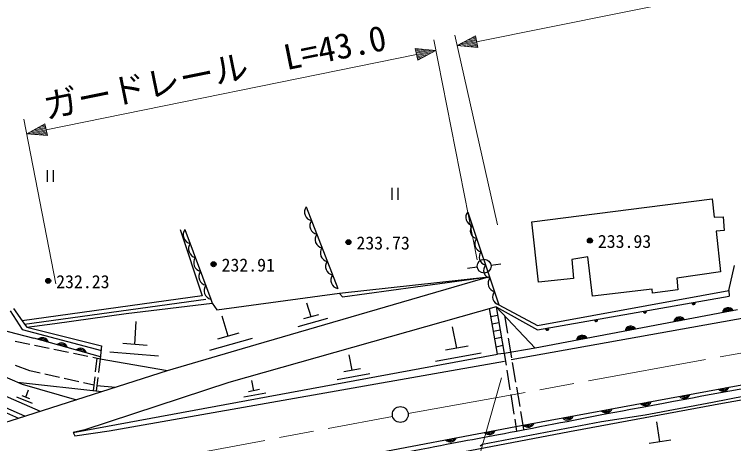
# Model space of a CAD drawing. Units: millimetres, scale not verified. Extents: x 40000 to 680000, y 20000 to 380000.
# Drawn here: x 228150 to 300746, y 291838 to 335153 of the extents above; entities that cross this region are included whole.
import ezdxf
from ezdxf.enums import TextEntityAlignment as Align

# ---------------------------------------------------------------- set-up
doc = ezdxf.new("R2010")
doc.units = ezdxf.units.MM
doc.header["$LTSCALE"] = 1000
doc.header["$PDMODE"] = 32
doc.header["$PDSIZE"] = 500
doc.linetypes.add('CHAIN', pattern=[18.5, 12, -1.5, 3.5, -1.5])
for name, color, linetype, lineweight in [('M-BGD', 7, 'Continuous', 25), ('M-BMK', 2, 'CHAIN', 13), ('M-BMK-SRVR', 3, 'Continuous', 25), ('M-STR-HTXT', 7, 'Continuous', 13)]:
    doc.layers.add(name, color=color, linetype=linetype, lineweight=lineweight)
doc.styles.add('ＭＳ ゴシック', font='')
doc.styles.get('ＭＳ ゴシック').set_extended_font_data('MS Gothic')

msp = doc.modelspace()

# ---------------------------------------------------------------- linework, layer by layer
at = {"layer": 'M-BGD'}
for p, q in [((231454, 319448), (231454, 318248)), ((232054, 319448), (232054, 318248)), ((266238, 317649), (266238, 316449)), ((266838, 317649), (266838, 316449)), ((280383, 314236), (298573, 316538)), ((298573, 316538), (298791, 314682)), ((257608, 315721), (260790, 307478)), ((273912, 315200), (277062, 305860)), ((298791, 314682), (299701, 314719)), ((299701, 314719), (299798, 313348)), ((281064, 308116), (280383, 314236)), ((244894, 313431), (247114, 306737)), ((245363, 313432), (247989, 306410)), ((299798, 313348), (298973, 313263)), ((298973, 313263), (299438, 309171)), ((276253, 309850), (277243, 309991)), ((286032, 310675), (284407, 310408)), ((284407, 310408), (284601, 308508)), ((286509, 306729), (286032, 310675)), ((274867, 309652), (273877, 309510)), ((300255, 307301), (300847, 309816)), ((260957, 307022), (275995, 308665)), ((261260, 306646), (275995, 308665)), ((299438, 309171), (295022, 308540)), ((295022, 308540), (295119, 307360)), ((284601, 308508), (281064, 308116)), ((280943, 303762), (300255, 307301)), ((292516, 307433), (286509, 306729)), ((292572, 307036), (292516, 307433)), ((295119, 307360), (292572, 307036)), ((300255, 307301), (300281, 306705)), ((203517, 307061), (230756, 295108)), ((247114, 306737), (228948, 304245)), ((229177, 303883), (247465, 306423)), ((247989, 306410), (248110, 306011)), ((248580, 305344), (260957, 307022)), ((260980, 306984), (261260, 306646)), ((280941, 303315), (300281, 306705)), ((239421, 304984), (248110, 306011)), ((248110, 306011), (248580, 305344)), ((276771, 305655), (249795, 298004)), ((258093, 304638), (257676, 306022)), ((276771, 305655), (277582, 300947)), ((276771, 305655), (280941, 303315)), ((276771, 305655), (280723, 301467)), ((277062, 305860), (280943, 303762)), ((227712, 305232), (228949, 303340)), ((228077, 305475), (228948, 304245)), ((276914, 300855), (276105, 305466)), ((301139, 305335), (280723, 301467)), ((213457, 304468), (228924, 297846)), ((228948, 304245), (229177, 303883)), ((249742, 302688), (249139, 304687)), ((259752, 304463), (256772, 303621)), ((258838, 304849), (257348, 304428)), ((276245, 304665), (276916, 304805)), ((277605, 304771), (277908, 302973)), ((278283, 300327), (301990, 304560)), ((229177, 303883), (229391, 303605)), ((229391, 303605), (236957, 301709)), ((240313, 301851), (240450, 304156)), ((272802, 301473), (272363, 303613)), ((276376, 303920), (277047, 304060)), ((226570, 303399), (230118, 302476)), ((228949, 303340), (236952, 301231)), ((250818, 302992), (248666, 302384)), ((276507, 303175), (277178, 303314)), ((229211, 294616), (210908, 302472)), ((228228, 302192), (229696, 301885)), ((236840, 300611), (230118, 302476)), ((252138, 302435), (247832, 301219)), ((276638, 302430), (277308, 302569)), ((277991, 302480), (278324, 300508)), ((211828, 301668), (228573, 294413)), ((230185, 301783), (231654, 301476)), ((232143, 301374), (233611, 301068)), ((236957, 301709), (236817, 300398)), ((241546, 301755), (239080, 301946)), ((273952, 301687), (271651, 301258)), ((276780, 301621), (277450, 301760)), ((280723, 301467), (277582, 300947)), ((234087, 292961), (276914, 300855)), ((234101, 300965), (235569, 300659)), ((236059, 300556), (236817, 300398)), ((242703, 300673), (237770, 301054)), ((262244, 299246), (261929, 300784)), ((275274, 300981), (270672, 300123)), ((277582, 300947), (276914, 300855)), ((277582, 300947), (277776, 299741)), ((236482, 300468), (236318, 299073)), ((236817, 300398), (236647, 299020)), ((236817, 300398), (243608, 299201)), ((278407, 300015), (278740, 298043)), ((229704, 299171), (228252, 299724)), ((228573, 294413), (243608, 299201)), ((230736, 298943), (229704, 299171)), ((263070, 299400), (261417, 299092)), ((277855, 299247), (278172, 297273)), ((232689, 298510), (231224, 298834)), ((234641, 298077), (233177, 298402)), ((236260, 298576), (236097, 297181)), ((236585, 298524), (236415, 297146)), ((264020, 298893), (260714, 298277)), ((299619, 295924), (315537, 298803)), ((228481, 298036), (236961, 297084)), ((228924, 297846), (234406, 296270)), ((236162, 297740), (235130, 297969)), ((249795, 298004), (235273, 293215)), ((236485, 297710), (238351, 297527)), ((252326, 297181), (252116, 298210)), ((229317, 296522), (229588, 297263)), ((253515, 296945), (251303, 296533)), ((252879, 297284), (251773, 297078)), ((278823, 297550), (279156, 295578)), ((229983, 295902), (228407, 296512)), ((229711, 296370), (228923, 296675)), ((278252, 296779), (278569, 294804)), ((284549, 293130), (299619, 295924)), ((279239, 295085), (279542, 293287)), ((225367, 293384), (228573, 294413)), ((278648, 294311), (278842, 293104)), ((293302, 292016), (292998, 294052)), ((231555, 283104), (284731, 293164)), ((294394, 292172), (292210, 291860))]:
    msp.add_line(p, q, dxfattribs=at)
for points in [[(243608, 299201), (252545, 301851), (275995, 308665)], [(229391, 303605), (232225, 303968), (239421, 304984)], [(230957, 284478), (246137, 287390), (278770, 293556), (312337, 299758), (326009, 302052), (336867, 303456), (348236, 304298), (357554, 304657), (370478, 304493), (381089, 303876), (396634, 302022), (409372, 299697), (426128, 295701)], [(235273, 293215), (234087, 292961), (234257, 292622), (237728, 293130), (277606, 300158)], [(275151, 291606), (275405, 291776), (287427, 294062), (291830, 294739), (298603, 296009), (310287, 298295), (315537, 299226)]]:
    msp.add_lwpolyline(points, dxfattribs=at)
for centre, radius in [((261868, 312168), 250), ((261868, 312168), 200), ((261868, 312168), 150), ((261868, 312168), 100), ((261868, 312168), 50), ((261868, 312168), 20), ((286237, 312326), 250), ((286237, 312326), 200), ((286237, 312326), 150), ((286237, 312326), 100), ((286237, 312326), 50), ((286237, 312326), 20), ((248257, 309939), 250), ((248257, 309939), 200), ((248257, 309939), 150), ((248257, 309939), 100), ((248257, 309939), 50), ((275560, 309751), 700), ((248257, 309939), 20), ((231564, 308262), 250), ((231564, 308262), 200), ((231564, 308262), 150), ((231564, 308262), 100), ((231564, 308262), 50), ((231564, 308262), 20)]:
    msp.add_circle(centre, radius, dxfattribs=at)
for centre, radius, start, end in [((258319, 315206), 878, 144.07894, 258.12736), ((274534, 314667), 820, 139.43772, 257.84513), ((258849, 313832), 878, 144.07894, 258.12736), ((274984, 313332), 820, 139.43772, 257.84513), ((246097, 312906), 903, 144.33868, 256.66493), ((259379, 312458), 878, 144.07894, 258.12736), ((275434, 311998), 820, 139.43772, 257.84513), ((246622, 311502), 903, 144.33868, 256.66493), ((259910, 311085), 878, 144.07894, 258.12736), ((275885, 310664), 820, 139.43772, 257.84513), ((247147, 310097), 903, 144.33868, 256.66493), ((260440, 309711), 878, 144.07894, 258.12736), ((276335, 309330), 820, 139.43772, 257.84513), ((247672, 308693), 903, 144.33868, 256.66493), ((260970, 308337), 878, 144.07894, 258.12736), ((248197, 307288), 903, 144.33868, 256.66493), ((276785, 307995), 820, 139.43772, 257.84513), ((277235, 306661), 820, 139.43772, 257.84513), ((296709, 306034), 156, 173.68311, 26.20352), ((296709, 306034), 125, 169.456, 30.43063), ((296709, 306034), 100, 163.99883, 35.88779), ((296709, 306034), 100, 163.99883, 35.88779), ((296709, 306034), 100, 163.99883, 35.88779), ((296709, 306034), 100, 163.99883, 35.88779), ((291784, 305171), 156, 173.68311, 26.20352), ((291784, 305171), 125, 169.456, 30.43063), ((291784, 305171), 100, 163.99883, 35.88779), ((291784, 305171), 100, 163.99883, 35.88779), ((291784, 305171), 100, 163.99883, 35.88779), ((291784, 305171), 100, 163.99883, 35.88779), ((300189, 304974), 578, 28.67468, 172.78417), ((300189, 304974), 462, 33.38156, 168.0773), ((300189, 304974), 347, 41.62757, 159.83128), ((300189, 304974), 231, 61.10759, 140.35126), ((286859, 304307), 156, 173.68311, 26.20352), ((286859, 304307), 125, 169.456, 30.43063), ((286859, 304307), 100, 163.99883, 35.88779), ((286859, 304307), 100, 163.99883, 35.88779), ((286859, 304307), 100, 163.99883, 35.88779), ((286859, 304307), 100, 163.99883, 35.88779), ((295277, 304043), 578, 28.67468, 172.78417), ((295277, 304043), 462, 33.38156, 168.0773), ((295277, 304043), 347, 41.62757, 159.83128), ((295277, 304043), 231, 61.10759, 140.35126), ((281934, 303444), 156, 173.68311, 26.20352), ((281934, 303444), 125, 169.456, 30.43063), ((281934, 303444), 100, 163.99883, 35.88779), ((281934, 303444), 100, 163.99883, 35.88779), ((281934, 303444), 100, 163.99883, 35.88779), ((281934, 303444), 100, 163.99883, 35.88779), ((290364, 303112), 578, 28.67468, 172.78417), ((290364, 303112), 462, 33.38156, 168.0773), ((290364, 303112), 347, 41.62757, 159.83128), ((285452, 302181), 578, 28.67468, 172.78417), ((290364, 303112), 231, 61.10759, 140.35126), ((230964, 301874), 654, 17.27562, 131.71746), ((230964, 301874), 523, 27.08686, 121.90622), ((230964, 301874), 392, 48.96331, 100.02977), ((285452, 302181), 462, 33.38156, 168.0773), ((285452, 302181), 347, 41.62757, 159.83128), ((285452, 302181), 231, 61.10759, 140.35126), ((232891, 301339), 654, 17.27562, 131.71746), ((232891, 301339), 523, 27.08686, 121.90622), ((232891, 301339), 392, 48.96331, 100.02977), ((234818, 300805), 654, 17.27562, 131.71746), ((234818, 300805), 523, 27.08686, 121.90622), ((234818, 300805), 392, 48.96331, 100.02977), ((299683, 297780), 654, 223.24623, 337.68807), ((299683, 297780), 523, 233.05747, 327.87683), ((299683, 297780), 392, 254.93392, 306.00038), ((295750, 297053), 654, 223.24623, 337.68807), ((295750, 297053), 523, 233.05747, 327.87683), ((295750, 297053), 392, 254.93392, 306.00038), ((291816, 296327), 654, 223.24623, 337.68807), ((291816, 296327), 523, 233.05747, 327.87683), ((291816, 296327), 392, 254.93392, 306.00038), ((287883, 295600), 654, 223.24623, 337.68807), ((287883, 295600), 523, 233.05747, 327.87683), ((287883, 295600), 392, 254.93392, 306.00038), ((283950, 294873), 654, 223.24623, 337.68807), ((283950, 294873), 523, 233.05747, 327.87683), ((283950, 294873), 392, 254.93392, 306.00038), ((280016, 294147), 654, 223.24623, 337.68807), ((280016, 294147), 523, 233.05747, 327.87683), ((280016, 294147), 392, 254.93392, 306.00038), ((276083, 293409), 654, 223.47849, 337.92033), ((276083, 293409), 523, 233.28973, 328.10909), ((276083, 293409), 392, 255.16618, 306.23264), ((272153, 292666), 654, 223.47849, 337.92033), ((272153, 292666), 523, 233.28973, 328.10909), ((272153, 292666), 392, 255.16618, 306.23264)]:
    msp.add_arc(centre, radius, start, end, dxfattribs=at)
msp.add_open_spline([(231126, 284178), (234763, 284822), (235684, 284988), (238602, 285524), (242232, 286191), (244258, 286607), (247887, 287278), (252481, 288129), (255066, 288547), (259658, 289413), (263679, 290172), (265920, 290654), (269938, 291427), (273414, 292095), (275365, 292444), (278842, 293104), (283337, 293958), (285849, 294461), (290345, 295307), (296697, 296502), (300262, 297133), (306619, 298305), (310208, 298966), (312215, 299355), (315808, 299999), (318126, 300415), (319423, 300661), (321749, 301034), (326281, 301760), (328827, 302135), (333386, 302665), (337200, 303109), (339346, 303273), (343176, 303548), (345656, 303725), (347048, 303773), (349532, 303890), (352351, 304023), (353931, 304091), (356753, 304152), (358601, 304192), (359638, 304168), (361487, 304152), (364755, 304124), (366586, 304099), (369853, 303988), (373049, 303879), (374839, 303770), (378031, 303568), (380674, 303400), (382156, 303305), (384791, 303031), (389420, 302548), (392016, 302261), (396612, 301529), (403153, 300486), (406817, 299858), (413279, 298402), (418279, 297274), (419949, 296854), (426008, 295209)], degree=3, knots=[0, 0, 0, 0, 1, 1, 1, 2, 2, 2, 3, 3, 3, 4, 4, 4, 5, 5, 5, 6, 6, 6, 7, 7, 7, 8, 8, 8, 9, 9, 9, 10, 10, 10, 11, 11, 11, 12, 12, 12, 13, 13, 13, 14, 14, 14, 15, 15, 15, 16, 16, 16, 17, 17, 17, 18, 18, 18, 19, 19, 19, 20, 20, 20, 20], dxfattribs=at)
for p in [(261868, 312168), (286237, 312326), (248257, 309939), (231564, 308262)]:
    msp.add_point(p, dxfattribs=at)
at = {"layer": 'M-BMK'}
for p, q in [((267895, 294867), (310877, 302668)), ((168871, 276448), (266329, 294568))]:
    msp.add_line(p, q, dxfattribs=at)
at = {"layer": 'M-BMK-SRVR'}
msp.add_circle((267100, 294782), 800, dxfattribs=at)
at = {"layer": 'M-STR-HTXT'}
for p, q in [((274801, 332393), (309032, 339281)), ((270487, 332591), (274846, 310381)), ((276898, 313905), (272602, 333057)), ((272840, 331998), (274682, 332981)), ((274777, 332510), (273208, 332195)), ((273577, 332391), (274753, 332628)), ((274730, 332746), (273945, 332588)), ((274314, 332784), (274706, 332863)), ((274919, 331805), (274682, 332981)), ((272840, 331998), (274801, 332393)), ((272840, 331998), (274919, 331805)), ((274824, 332275), (273256, 331959)), ((273671, 331921), (274848, 332157)), ((274872, 332040), (274087, 331882)), ((274503, 331843), (274895, 331922)), ((231358, 323512), (268740, 331110)), ((270700, 331509), (268620, 331698)), ((268620, 331698), (268859, 330522)), ((269036, 331660), (268644, 331581)), ((268668, 331463), (269452, 331622)), ((269868, 331584), (268692, 331345)), ((268716, 331228), (270284, 331547)), ((270700, 331509), (268740, 331110)), ((268764, 330993), (270332, 331311)), ((269964, 331114), (268788, 330875)), ((270700, 331509), (268859, 330522)), ((268812, 330757), (269596, 330917)), ((269227, 330720), (268835, 330640)), ((232344, 307967), (229113, 324581)), ((229398, 323113), (231239, 324100)), ((231287, 323865), (230503, 323705)), ((230871, 323902), (231263, 323982)), ((231478, 322924), (231239, 324100)), ((229398, 323113), (231358, 323512)), ((229398, 323113), (231478, 322924)), ((231335, 323629), (229767, 323311)), ((231382, 323394), (229814, 323075)), ((230135, 323508), (231311, 323747)), ((230230, 323038), (231406, 323277)), ((231430, 323159), (230646, 323000)), ((231062, 322962), (231454, 323041)), ((265485, 256753), (277327, 298461))]:
    msp.add_line(p, q, dxfattribs=at)

# ---------------------------------------------------------------- texts
at = {"layer": 'M-BGD', "style": 'ＭＳ ゴシック'}
for s, p in [('233.93', (289736, 312245)), ('233.73', (265367, 312088)), ('232.91', (251755, 309859)), ('232.23', (235063, 308182))]:
    msp.add_text(s, height=1320, dxfattribs=at).set_placement(p, align=Align.MIDDLE_CENTER)
at = {"layer": 'M-STR-HTXT', "style": 'ＭＳ ゴシック'}
for s, p in [('L=43.0', (255776, 328763)), ('ガードレール', (231517, 323838))]:
    msp.add_text(s, height=2566, rotation=11.49, dxfattribs=at).set_placement(p, align=Align.BOTTOM_LEFT)

doc.saveas('drawing.dxf')
